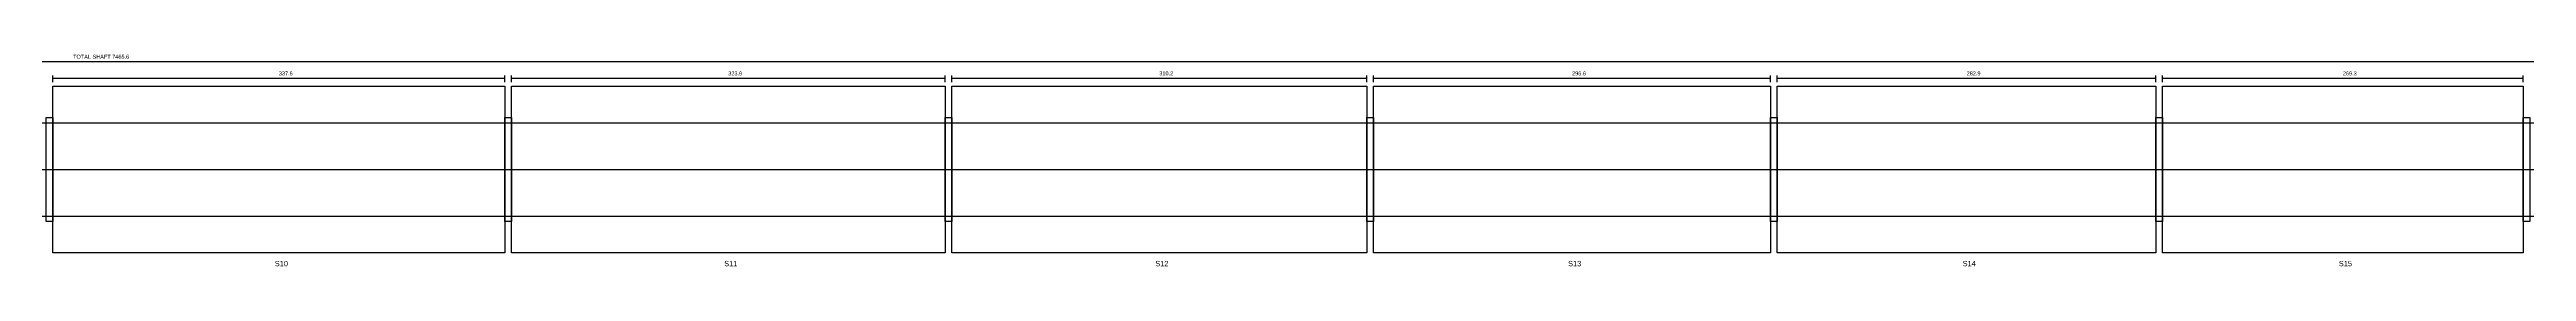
# Model space of a CAD drawing. Header units: metres. Extents: x -20 to 7513, y -89 to 86.
# Drawn here: x 3715 to 5566, y -73 to 86 of the extents above; entities that cross this region are included whole.
import ezdxf

# ---------------------------------------------------------------- set-up
doc = ezdxf.new("R2010")
doc.units = ezdxf.units.M
for name, color, linetype in [('CENTRE', 1, 'Continuous'), ('DIMENSION', 2, 'Continuous'), ('HATCH', 8, 'Continuous'), ('OUTLINE', 7, 'Continuous'), ('TITLE', 4, 'Continuous')]:
    doc.layers.add(name, color=color, linetype=linetype)

msp = doc.modelspace()

# ---------------------------------------------------------------- linework, layer by layer
at = {"layer": 'CENTRE'}
msp.add_line((-20, 0), (7485.6, 0), dxfattribs=at)
at = {"layer": 'DIMENSION', "color": 2}
for p, q in [((0, 81), (7465.6, 81)), ((3717.7, 65.5), (3717.7, 70.5)), ((3717.7, 68.5), (4055.3, 68.5)), ((4055.3, 65.5), (4055.3, 70.5)), ((4060.3, 65.5), (4060.3, 70.5)), ((4060.3, 68.5), (4384.2, 68.5)), ((4384.2, 65.5), (4384.2, 70.5)), ((4389.2, 65.5), (4389.2, 70.5)), ((4389.2, 68.5), (4699.4, 68.5)), ((4699.4, 65.5), (4699.4, 70.5)), ((4704.4, 65.5), (4704.4, 70.5)), ((4704.4, 68.5), (5001, 68.5)), ((5001, 65.5), (5001, 70.5)), ((5006, 65.5), (5006, 70.5)), ((5006, 68.5), (5288.9, 68.5)), ((5288.9, 65.5), (5288.9, 70.5)), ((5293.9, 65.5), (5293.9, 70.5)), ((5293.9, 68.5), (5563.2, 68.5)), ((5563.2, 65.5), (5563.2, 70.5))]:
    msp.add_line(p, q, dxfattribs=at)
at = {"layer": 'HATCH'}
for points in [[(3712.7, 39), (3717.7, 39), (3717.7, -39), (3712.7, -39)], [(4055.3, 39), (4060.3, 39), (4060.3, -39), (4055.3, -39)], [(4384.2, 39), (4389.2, 39), (4389.2, -39), (4384.2, -39)], [(4699.4, 39), (4704.4, 39), (4704.4, -39), (4699.4, -39)], [(5001, 39), (5006, 39), (5006, -39), (5001, -39)], [(5288.9, 39), (5293.9, 39), (5293.9, -39), (5288.9, -39)], [(5563.2, 39), (5568.2, 39), (5568.2, -39), (5563.2, -39)]]:
    msp.add_lwpolyline(points, close=True, dxfattribs=at)
at = {"layer": 'OUTLINE'}
for p, q in [((0, 35), (7465.6, 35)), ((0, -35), (7465.6, -35))]:
    msp.add_line(p, q, dxfattribs=at)
for points in [[(3717.7, 62.5), (4055.3, 62.5), (4055.3, -62.5), (3717.7, -62.5)], [(4060.3, 62.5), (4384.2, 62.5), (4384.2, -62.5), (4060.3, -62.5)], [(4389.2, 62.5), (4699.4, 62.5), (4699.4, -62.5), (4389.2, -62.5)], [(4704.4, 62.5), (5001, 62.5), (5001, -62.5), (4704.4, -62.5)], [(5006, 62.5), (5288.9, 62.5), (5288.9, -62.5), (5006, -62.5)], [(5293.9, 62.5), (5563.2, 62.5), (5563.2, -62.5), (5293.9, -62.5)]]:
    msp.add_lwpolyline(points, close=True, dxfattribs=at)

# ---------------------------------------------------------------- texts
at = {"layer": 'DIMENSION'}
for s, p in [('TOTAL SHAFT 7465.6', (3732.8, 83)), ('337.6', (3886.5, 70.5)), ('323.9', (4222.25, 70.5)), ('310.2', (4544.3, 70.5)), ('296.6', (4852.7, 70.5)), ('282.9', (5147.45, 70.5)), ('269.3', (5428.55, 70.5))]:
    msp.add_text(s, height=3, dxfattribs=at).set_placement(p)
at = {"layer": 'TITLE'}
for s, p in [('S10', (3883.5, -72.5)), ('S11', (4219.25, -72.5)), ('S12', (4541.3, -72.5)), ('S13', (4849.7, -72.5)), ('S14', (5144.45, -72.5)), ('S15', (5425.55, -72.5))]:
    msp.add_text(s, height=4, dxfattribs=at).set_placement(p)

doc.saveas('drawing.dxf')
